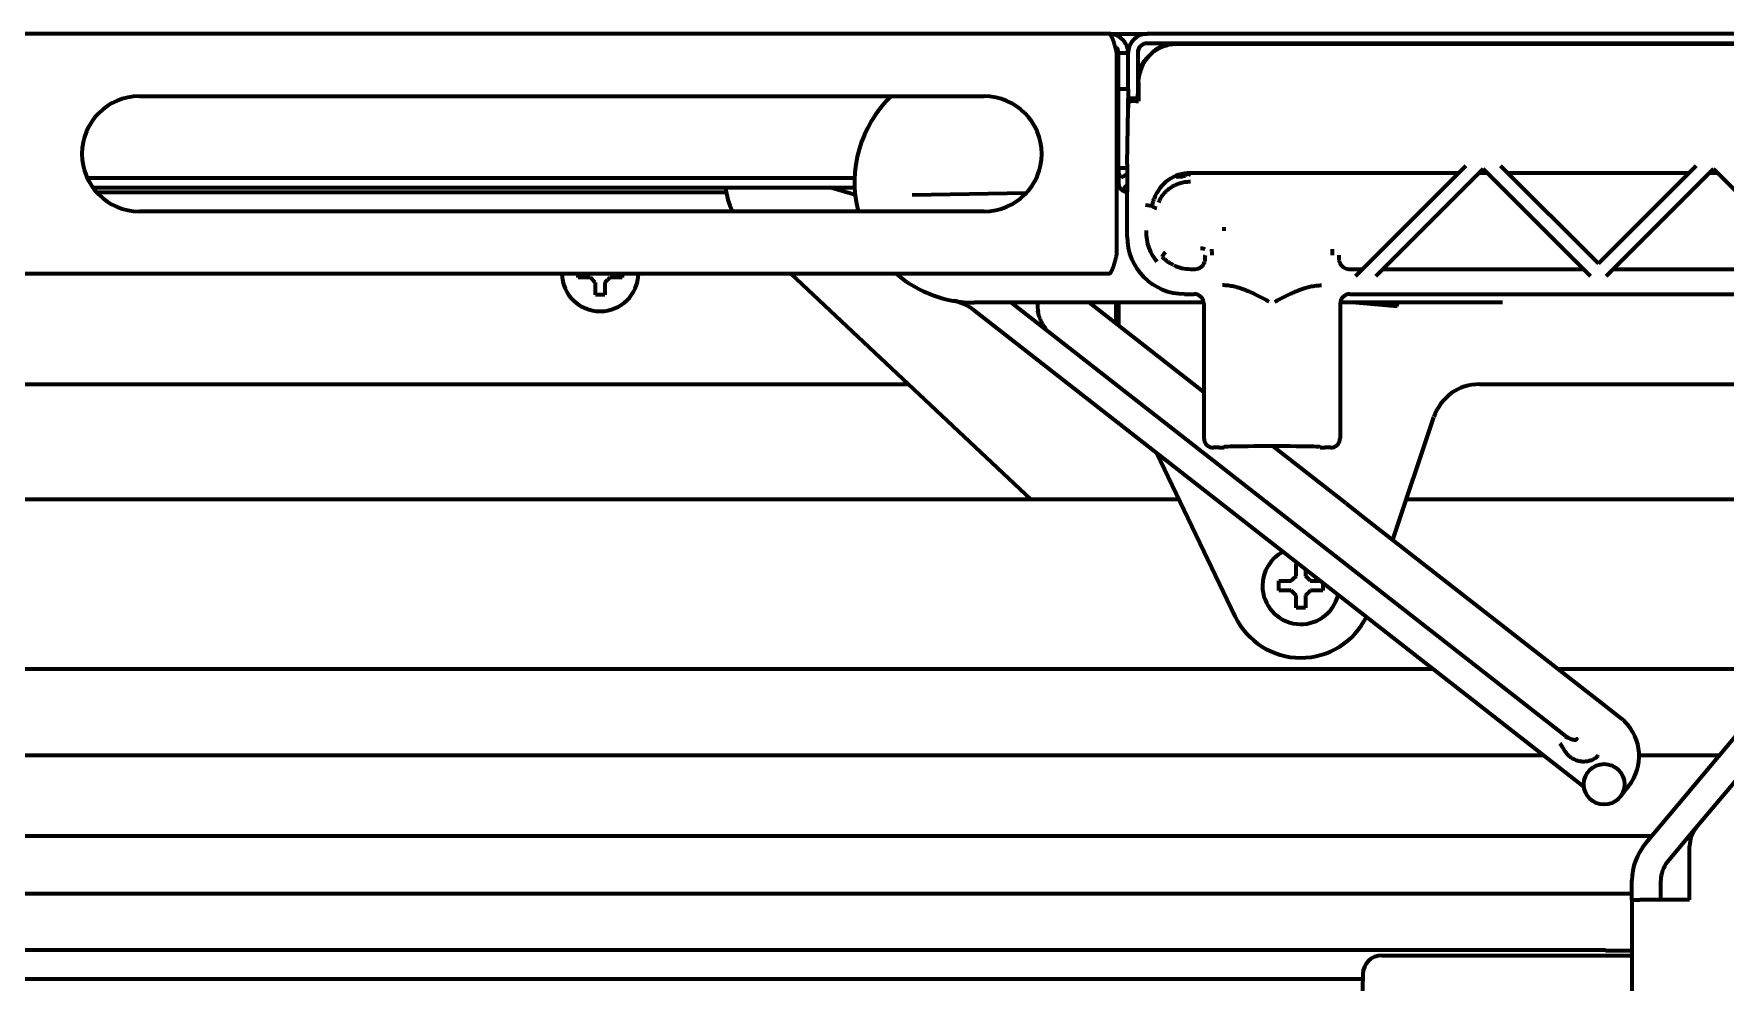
# Model space of a CAD drawing. Header units: inches. Extents: x 904 to 7172, y 213 to 5528.
# Drawn here: x 3405.1 to 3581.3, y 5350.2 to 5449 of the extents above; entities that cross this region are included whole.
import ezdxf

# ---------------------------------------------------------------- set-up
doc = ezdxf.new("R2010")
doc.units = ezdxf.units.IN

msp = doc.modelspace()

# ---------------------------------------------------------------- linework, layer by layer
at = {"linetype": 'Continuous', "lineweight": 70}
for p, q in [((3517.12, 5449.03), (2971.12, 5449.03)), ((3517.11, 5449.03), (3517.62, 5449.03)), ((3517.62, 5449.03), (3521.12, 5449.03)), ((3639.66, 5449.03), (3521.12, 5449.03)), ((3517.92, 5447.03), (3517.92, 5426.03)), ((3518.12, 5443.28), (3518.12, 5447.03)), ((3519.12, 5447.03), (3518.12, 5447.03)), ((3519.12, 5443.28), (3519.12, 5447.03)), ((3520.12, 5447.03), (3520.12, 5442.78)), ((3521.23, 5446.64), (3520.95, 5446.36)), ((3638.33, 5448.03), (3521.12, 5448.03)), ((3521.78, 5447.19), (3521.5, 5446.91)), ((3638.3, 5447.95), (3524.19, 5447.95)), ((3517.93, 5444.29), (3517.95, 5444.36)), ((3518.12, 5444.53), (3518.07, 5444.53)), ((3518.12, 5435.03), (3518.12, 5443.28)), ((3519.12, 5443.28), (3518.12, 5443.28)), ((3519.12, 5443.28), (3519.12, 5442.78)), ((3520.17, 5444.53), (3520.12, 5444.53)), ((3520.19, 5443.95), (3520.19, 5442.03)), ((3416.12, 5442.53), (3504.12, 5442.53)), ((3519.12, 5442.78), (3519.12, 5442.28)), ((3520.12, 5442.28), (3519.12, 5442.28)), ((3519.12, 5440.28), (3519.12, 5442.28)), ((3519.18, 5441.93), (3519.15, 5441.73)), ((3519.93, 5442.03), (3520.19, 5442.03)), ((3520.12, 5442.28), (3520.12, 5442.78)), ((3520.12, 5442.03), (3520.12, 5442.28)), ((3517.92, 5440.43), (3518.12, 5440.43)), ((3519.03, 5435.45), (3519.14, 5441.31)), ((3578.32, 5366.34), (3637.46, 5436.82)), ((3518.12, 5435.03), (3518.12, 5433.53)), ((3519.03, 5435.03), (3518.12, 5435.03)), ((3519.02, 5434.4), (3518.39, 5434.03)), ((3524.64, 5434.41), (3524.86, 5434.03)), ((3524.92, 5434.03), (3524.92, 5434.43)), ((3525.1, 5434.47), (3525.16, 5434.5)), ((3525.16, 5434.5), (3525.16, 5434.51)), ((3525.16, 5434.5), (3525.32, 5434.22)), ((3525.32, 5434.22), (3525.32, 5434.52)), ((3525.42, 5434.22), (3525.42, 5434.53)), ((3525.42, 5434.22), (3525.6, 5434.53)), ((3553.56, 5434.53), (3525.62, 5434.53)), ((3554.31, 5435.28), (3542.81, 5423.78)), ((3556.12, 5434.97), (3544.93, 5423.78)), ((3556.56, 5434.53), (3555.68, 5434.53)), ((3567.31, 5423.78), (3556.12, 5434.97)), ((3557.93, 5435.28), (3568.12, 5425.09)), ((3577.56, 5434.53), (3558.68, 5434.53)), ((3568.12, 5425.09), (3578.31, 5435.28)), ((3580.12, 5434.97), (3568.93, 5423.78)), ((3580.56, 5434.53), (3579.68, 5434.53)), ((3591.31, 5423.78), (3580.12, 5434.97)), ((3410.66, 5434.03), (3490.63, 5434.03)), ((3411.24, 5433.03), (3490.63, 5433.03)), ((3490.69, 5432.24), (3488.05, 5433.03)), ((3519.01, 5427.92), (3519.01, 5432.62)), ((3523.82, 5434.1), (3523.86, 5434.03)), ((3523.92, 5434.03), (3523.92, 5434.15)), ((3524.02, 5434.2), (3524.02, 5434.03)), ((3524.08, 5434.03), (3524.22, 5434.28)), ((3524.8, 5434.13), (3524.12, 5434.13)), ((3411.64, 5432.53), (3477.25, 5432.53)), ((3508.5, 5432.43), (3496.62, 5432.22)), ((3520.92, 5431.23), (3521.64, 5431.12)), ((3504.12, 5430.53), (3416.12, 5430.53)), ((3529.12, 5428.52), (3529.12, 5428.89)), ((3517.12, 5424.03), (2971.12, 5424.03)), ((3461.82, 5423.63), (3461.82, 5424.03)), ((3466.42, 5424.03), (3466.42, 5423.63)), ((3509.02, 5400.53), (3484.03, 5424.03)), ((3525.62, 5424.53), (3526.12, 5424.53)), ((3542.12, 5424.53), (3543.56, 5424.53)), ((3545.68, 5424.53), (3566.56, 5424.53)), ((3569.68, 5424.53), (3590.56, 5424.53)), ((3566.61, 5370.6), (3503.05, 5420.25)), ((3527.01, 5421.03), (3503.12, 5421.03)), ((3506.93, 5421.03), (3564.73, 5375.88)), ((3527.01, 5411.69), (3515.05, 5421.03)), ((3517.87, 5418.83), (3517.87, 5421.03)), ((3518.12, 5421.03), (3518.12, 5418.64)), ((3525.01, 5421.92), (3526.01, 5421.92)), ((3527.01, 5420.92), (3527.01, 5406.92)), ((3541.22, 5420.92), (3541.22, 5406.92)), ((3558.12, 5421.03), (3541.23, 5421.03)), ((3542.22, 5421.92), (3621.05, 5421.92)), ((3542.84, 5421.03), (3547.16, 5420.65)), ((3547.16, 5420.65), (3547.2, 5421.04)), ((2991.99, 5412.53), (3496.25, 5412.53)), ((3555.72, 5412.53), (3603.52, 5412.53)), ((3546.7, 5396.31), (3550.98, 5409.11)), ((3522.07, 5405.4), (3530.27, 5388.34)), ((3528.62, 5405.92), (3528.01, 5405.92)), ((3529.12, 5405.93), (3529.12, 5405.98)), ((3541.79, 5400.14), (3534.21, 5406.06)), ((3539.12, 5405.93), (3539.12, 5405.98)), ((3540.22, 5405.92), (3539.62, 5405.92)), ((3524.4, 5400.53), (2963.84, 5400.53)), ((3541.79, 5400.14), (3544, 5398.41)), ((3603.09, 5400.53), (3548.1, 5400.53)), ((3544, 5398.41), (3568.66, 5379.15)), ((3534.82, 5391.53), (3534.82, 5392.03)), ((3534.82, 5391.03), (3534.82, 5391.53)), ((3539.42, 5391.84), (3539.42, 5391.53)), ((3539.42, 5391.53), (3539.42, 5391.03)), ((2937.35, 5382.88), (3550.88, 5382.88)), ((3563.88, 5382.88), (3588.28, 5382.88)), ((3573.02, 5364.69), (3587.81, 5382.31)), ((3568.66, 5379.15), (3570.45, 5377.75)), ((2925.83, 5373.88), (3562.4, 5373.88)), ((3572.37, 5373.88), (3580.73, 5373.88)), ((3575.32, 5362.76), (3578.32, 5366.34)), ((2912.56, 5365.48), (3573.68, 5365.48)), ((3577.62, 5358.83), (3577.62, 5364.41)), ((3571.62, 5358.83), (3571.62, 5360.83)), ((3574.62, 5358.83), (3574.62, 5360.83)), ((2914.63, 5359.48), (3571.61, 5359.48)), ((3571.62, 5358.83), (3572.42, 5358.83)), ((3571.62, 5358.83), (3571.62, 4735.53)), ((3577.62, 5358.83), (3572.42, 5358.83)), ((3568.87, 5353.56), (3258.11, 5353.56)), ((3571.62, 5353.5), (3568.87, 5353.5)), ((3545.57, 5353.03), (3550.57, 5353.03)), ((3550.57, 5353.03), (3571.62, 5353.03)), ((3271.07, 5350.59), (3543.56, 5350.59)), ((3543.57, 5351.06), (3543.52, 5348.03))]:
    msp.add_line(p, q, dxfattribs=at)
msp.add_circle((3568.72, 5370.85), 2.12, dxfattribs=at)
for centre, radius, start, end in [((3521.12, 5447.03), 2, 90, 180), ((3521.12, 5447.03), 1, 90, 180), ((3416.12, 5436.53), 6, 90, 270), ((3503.12, 5433.53), 12.5, 133.9458, 193.8858), ((3504.12, 5436.53), 6, 270, 90), ((3525.62, 5430.53), 4, 90, 160.7779), ((3524.84, 5435.18), 0.75, 270, 290), ((3485.12, 5433.99), 8, 186.8806, 205.6126), ((3550.05, 5425.95), 9.68, 176.1929, 179.7923), ((3464.12, 5424.13), 4, 181.4344, 358.5713), ((3503.12, 5433.53), 12.5, 229.4625, 270), ((3525.62, 5428.53), 4, 244.1432, 270), ((3526.12, 5425.53), 1, 270, 342.5901), ((3542.12, 5425.53), 1, 197.4099, 270), ((3499.97, 5416.31), 5, 52, 79.6498), ((3555.72, 5407.53), 5, 90, 161.5159), ((3537.12, 5391.53), 4, 117.4387, 180), ((3537.12, 5391.53), 4, 180, 346.5619), ((3537.12, 5391.63), 7.6, 205.6768, 334.0256), ((3567.37, 5373.81), 5, 321.5879, 45.8177), ((3649.65, 5308.57), 100, 141.5879, 142.4179), ((3580.62, 5364.41), 3, 140, 180), ((3577.62, 5360.83), 6, 140, 180), ((3577.62, 5360.83), 3, 140, 180), ((3545.57, 5351.03), 2, 90, 179)]:
    msp.add_arc(centre, radius, start, end, dxfattribs=at)
for centre, major_axis, ratio, start_param, end_param in [((3524.19, 5443.95), (-2.83, 2.83), 0.999695, 5.497939, 7.068431), ((3523.2, 5445.78), (0.77, -1.85), 0.999955, 2.748909, 3.534276), ((3522.37, 5444.95), (1.85, -0.77), 0.999955, 2.748909, 3.534276), ((3519.15, 5440.25), (0, -1.5), 0.017455, 3.281219, 3.926991), ((3519.93, 5441.92), (0.75, 0), 0.140541, 1.570796, 3.124139), ((3519.08, 5432.62), (0, -4), 0.017455, 3.926991, 4.712389), ((3522.12, 5431.05), (0.486, -0.116), 0.35106, 3.384513, 4.795818), ((3525.01, 5427.93), (4.24, 4.24), 0.999695, 2.356347, 3.926839), ((3533.18, 5435.03), (-11.14, -9.63), 0.512356, 5.866763, 6.300074), ((3523.02, 5426.12), (0.343, 0.363), 0.244008, 1.318023, 2.872257), ((3526.68, 5426.52), (-0.499, 0.027), 0.287315, 3.530472, 4.728208), ((3526.01, 5420.92), (0.707, 0.707), 0.999695, 5.497939, 7.068431), ((3542.22, 5420.92), (0.707, -0.707), 0.999695, 2.356347, 3.926839), ((3528.01, 5406.92), (-0.707, -0.707), 0.999695, 5.497939, 7.068431), ((3540.22, 5406.92), (-0.707, 0.707), 0.999695, 2.356347, 3.926839), ((3528.62, 5405.93), (0.5, 0), 0.017455, 4.712389, 6.283185), ((3534.12, 5405.98), (5, 0), 0.017455, 0, 3.141593), ((3539.62, 5405.93), (0.5, 0), 0.017455, 3.141593, 4.712389)]:
    msp.add_ellipse(centre, major_axis=major_axis, ratio=ratio, start_param=start_param, end_param=end_param, dxfattribs=at)
for points, degree in [([(3519.12, 5447.03), (3519.12, 5447.07), (3519.12, 5447.14), (3519.11, 5447.25), (3519.09, 5447.35), (3519.07, 5447.46), (3519.05, 5447.56), (3519.01, 5447.67), (3518.98, 5447.77), (3518.93, 5447.87), (3518.89, 5447.97), (3518.83, 5448.06), (3518.77, 5448.15), (3518.71, 5448.24), (3518.64, 5448.32), (3518.57, 5448.41), (3518.49, 5448.48), (3518.41, 5448.55), (3518.33, 5448.62), (3518.24, 5448.69), (3518.15, 5448.74), (3518.06, 5448.8), (3517.96, 5448.85), (3517.86, 5448.89), (3517.76, 5448.93), (3517.65, 5448.96), (3517.55, 5448.98), (3517.44, 5449), (3517.33, 5449.02), (3517.23, 5449.03), (3517.15, 5449.03), (3517.12, 5449.03)], 3), ([(3517.12, 5449.03), (3517.13, 5449.03), (3517.15, 5449.03), (3517.17, 5449.02), (3517.2, 5449.01), (3517.23, 5448.99), (3517.25, 5448.96), (3517.28, 5448.93), (3517.31, 5448.9), (3517.33, 5448.86), (3517.36, 5448.81), (3517.39, 5448.76), (3517.41, 5448.71), (3517.44, 5448.65), (3517.47, 5448.58), (3517.49, 5448.52), (3517.52, 5448.44), (3517.55, 5448.37), (3517.57, 5448.29), (3517.6, 5448.21), (3517.63, 5448.12), (3517.65, 5448.03), (3517.68, 5447.94), (3517.71, 5447.84), (3517.73, 5447.75), (3517.76, 5447.65), (3517.79, 5447.55), (3517.81, 5447.45), (3517.84, 5447.34), (3517.87, 5447.24), (3517.89, 5447.13), (3517.91, 5447.06), (3517.92, 5447.03)], 3), ([(3518.39, 5434.03), (3518.37, 5434.06), (3518.33, 5434.13), (3518.28, 5434.23), (3518.24, 5434.33), (3518.2, 5434.44), (3518.17, 5434.56), (3518.15, 5434.67), (3518.13, 5434.79), (3518.12, 5434.91), (3518.12, 5434.99), (3518.12, 5435.03)], 3), ([(3518.12, 5433.53), (3518.12, 5433.49), (3518.12, 5433.42), (3518.14, 5433.32), (3518.17, 5433.22), (3518.2, 5433.12), (3518.25, 5433.03), (3518.31, 5432.94), (3518.37, 5432.86), (3518.45, 5432.78), (3518.53, 5432.72), (3518.62, 5432.66), (3518.71, 5432.61), (3518.81, 5432.58), (3518.91, 5432.55), (3519.01, 5432.53), (3519.08, 5432.53), (3519.12, 5432.53)], 3), ([(3517.92, 5426.03), (3517.91, 5425.99), (3517.89, 5425.92), (3517.87, 5425.82), (3517.84, 5425.72), (3517.81, 5425.61), (3517.79, 5425.51), (3517.76, 5425.41), (3517.73, 5425.31), (3517.71, 5425.22), (3517.68, 5425.12), (3517.65, 5425.03), (3517.63, 5424.94), (3517.6, 5424.85), (3517.57, 5424.77), (3517.55, 5424.69), (3517.52, 5424.61), (3517.49, 5424.54), (3517.47, 5424.47), (3517.44, 5424.41), (3517.41, 5424.35), (3517.39, 5424.3), (3517.36, 5424.25), (3517.33, 5424.2), (3517.31, 5424.16), (3517.28, 5424.13), (3517.25, 5424.1), (3517.23, 5424.07), (3517.2, 5424.05), (3517.17, 5424.04), (3517.15, 5424.03), (3517.13, 5424.03), (3517.12, 5424.03)], 3), ([(3527.14, 5425.98), (3527.13, 5425.83), (3527.12, 5425.68), (3527.12, 5425.53)], 3), ([(3527.87, 5425.98), (3527.87, 5426.05), (3527.87, 5426.19), (3527.86, 5426.39), (3527.85, 5426.52), (3527.85, 5426.59)], 3), ([(3541.12, 5425.53), (3541.11, 5425.68), (3541.11, 5425.83), (3541.1, 5425.98)], 3), ([(3541.16, 5425.23), (3541.15, 5425.28), (3541.13, 5425.38), (3541.12, 5425.48), (3541.12, 5425.53)], 3), ([(3463.12, 5423.63), (3463.06, 5423.63), (3462.96, 5423.63), (3462.79, 5423.63), (3462.64, 5423.63), (3462.48, 5423.63), (3462.33, 5423.63), (3462.17, 5423.63), (3462.01, 5423.63), (3461.88, 5423.63), (3461.82, 5423.63)], 3), ([(3463.62, 5423.13), (3463.59, 5423.16), (3463.54, 5423.21), (3463.47, 5423.28), (3463.4, 5423.35), (3463.33, 5423.42), (3463.26, 5423.49), (3463.19, 5423.56), (3463.14, 5423.61), (3463.12, 5423.63)], 3), ([(3465.12, 5423.63), (3465.09, 5423.61), (3465.05, 5423.56), (3464.98, 5423.49), (3464.9, 5423.41), (3464.83, 5423.34), (3464.76, 5423.27), (3464.69, 5423.2), (3464.64, 5423.15), (3464.62, 5423.13)], 3), ([(3464.62, 5423.13), (3464.62, 5423.07), (3464.62, 5422.97), (3464.62, 5422.81), (3464.62, 5422.65), (3464.62, 5422.49), (3464.62, 5422.34), (3464.62, 5422.18), (3464.62, 5422.02), (3464.62, 5421.89), (3464.62, 5421.83)], 3), ([(3533.82, 5421.12), (3533.63, 5421.22), (3533.26, 5421.42), (3532.71, 5421.71), (3532.17, 5421.97), (3531.68, 5422.19), (3531.25, 5422.36), (3530.85, 5422.5), (3530.48, 5422.61), (3530.14, 5422.7), (3529.83, 5422.76), (3529.54, 5422.8), (3529.24, 5422.83), (3529.05, 5422.84), (3528.95, 5422.84)], 3), ([(3534.42, 5421.12), (3534.6, 5421.22), (3534.98, 5421.42), (3535.53, 5421.71), (3536.07, 5421.97), (3536.55, 5422.19), (3536.99, 5422.36), (3537.39, 5422.5), (3537.75, 5422.61), (3538.09, 5422.7), (3538.4, 5422.76), (3538.7, 5422.8), (3539, 5422.83), (3539.19, 5422.84), (3539.28, 5422.84)], 3), ([(3464.62, 5421.83), (3464.45, 5421.83), (3464.12, 5421.83), (3463.79, 5421.83), (3463.62, 5421.83)], 3), ([(3536.62, 5392.53), (3536.62, 5392.58), (3536.62, 5392.69), (3536.62, 5392.85), (3536.62, 5393.01), (3536.62, 5393.17), (3536.62, 5393.32), (3536.62, 5393.48), (3536.62, 5393.64), (3536.62, 5393.77), (3536.62, 5393.83)], 3), ([(3536.62, 5393.83), (3536.7, 5393.83), (3536.79, 5393.83), (3536.87, 5393.83)], 3), ([(3536.12, 5392.03), (3536.14, 5392.05), (3536.19, 5392.1), (3536.26, 5392.17), (3536.33, 5392.24), (3536.4, 5392.31), (3536.48, 5392.39), (3536.55, 5392.46), (3536.59, 5392.51), (3536.62, 5392.53)], 3), ([(3537.62, 5392.53), (3537.64, 5392.5), (3537.7, 5392.45), (3537.77, 5392.38), (3537.84, 5392.31), (3537.91, 5392.24), (3537.98, 5392.17), (3538.05, 5392.1), (3538.1, 5392.05), (3538.12, 5392.03)], 3), ([(3536.12, 5391.03), (3536.06, 5391.03), (3535.96, 5391.03), (3535.79, 5391.03), (3535.64, 5391.03), (3535.48, 5391.03), (3535.33, 5391.03), (3535.17, 5391.03), (3535.01, 5391.03), (3534.88, 5391.03), (3534.82, 5391.03)], 3), ([(3536.62, 5390.53), (3536.59, 5390.56), (3536.54, 5390.61), (3536.47, 5390.68), (3536.4, 5390.75), (3536.33, 5390.82), (3536.26, 5390.89), (3536.19, 5390.96), (3536.14, 5391.01), (3536.12, 5391.03)], 3), ([(3538.12, 5391.03), (3538.09, 5391.01), (3538.05, 5390.96), (3537.98, 5390.89), (3537.9, 5390.81), (3537.83, 5390.74), (3537.76, 5390.67), (3537.69, 5390.6), (3537.64, 5390.55), (3537.62, 5390.53)], 3), ([(3537.62, 5390.53), (3537.62, 5390.47), (3537.62, 5390.37), (3537.62, 5390.21), (3537.62, 5390.05), (3537.62, 5389.89), (3537.62, 5389.74), (3537.62, 5389.58), (3537.62, 5389.42), (3537.62, 5389.29), (3537.62, 5389.23)], 3), ([(3537.62, 5389.23), (3537.45, 5389.23), (3537.12, 5389.23), (3536.79, 5389.23), (3536.62, 5389.23)], 3), ([(3570.45, 5377.75), (3570.5, 5377.71), (3570.59, 5377.64), (3570.73, 5377.52), (3570.81, 5377.44), (3570.86, 5377.39)], 3), ([(3568.11, 5373.87), (3568.08, 5373.84), (3568.02, 5373.77), (3567.94, 5373.69), (3567.84, 5373.6), (3567.74, 5373.53), (3567.62, 5373.46), (3567.49, 5373.39), (3567.36, 5373.34), (3567.21, 5373.29), (3567.05, 5373.25), (3566.89, 5373.22), (3566.73, 5373.21), (3566.57, 5373.2), (3566.41, 5373.21), (3566.24, 5373.23), (3566.08, 5373.27), (3565.92, 5373.31), (3565.77, 5373.37), (3565.62, 5373.44), (3565.47, 5373.52), (3565.32, 5373.61), (3565.18, 5373.71), (3565.04, 5373.83), (3564.91, 5373.96), (3564.78, 5374.11), (3564.68, 5374.25), (3564.59, 5374.37), (3564.52, 5374.48), (3564.46, 5374.59), (3564.4, 5374.68), (3564.35, 5374.76), (3564.31, 5374.84), (3564.27, 5374.91), (3564.22, 5374.97), (3564.18, 5375.02), (3564.15, 5375.06), (3564.12, 5375.08), (3564.11, 5375.09)], 3), ([(3565.04, 5375.67), (3564.89, 5375.68), (3564.68, 5375.82)], 2), ([(3564.73, 5375.88), (3564.73, 5375.88), (3564.73, 5375.87), (3564.74, 5375.86), (3564.75, 5375.86), (3564.76, 5375.85), (3564.77, 5375.85), (3564.77, 5375.84), (3564.78, 5375.83), (3564.79, 5375.83), (3564.8, 5375.82), (3564.81, 5375.81), (3564.82, 5375.8), (3564.83, 5375.79), (3564.85, 5375.79), (3564.86, 5375.78), (3564.87, 5375.77), (3564.89, 5375.76), (3564.9, 5375.75), (3564.92, 5375.74), (3564.94, 5375.73), (3564.96, 5375.71), (3564.98, 5375.7), (3565, 5375.69), (3565.03, 5375.67), (3565.06, 5375.66), (3565.09, 5375.64), (3565.12, 5375.63), (3565.15, 5375.62), (3565.17, 5375.61), (3565.2, 5375.6), (3565.22, 5375.59), (3565.24, 5375.58), (3565.26, 5375.57), (3565.28, 5375.57), (3565.3, 5375.56), (3565.32, 5375.56), (3565.34, 5375.55), (3565.36, 5375.55), (3565.37, 5375.54), (3565.39, 5375.54), (3565.41, 5375.53), (3565.42, 5375.53), (3565.44, 5375.53), (3565.45, 5375.52), (3565.47, 5375.52), (3565.48, 5375.52), (3565.5, 5375.51), (3565.51, 5375.51), (3565.52, 5375.51), (3565.54, 5375.51), (3565.55, 5375.5), (3565.56, 5375.5), (3565.57, 5375.5), (3565.59, 5375.5), (3565.6, 5375.5), (3565.61, 5375.5), (3565.62, 5375.49), (3565.63, 5375.49), (3565.64, 5375.49), (3565.65, 5375.49), (3565.66, 5375.49), (3565.67, 5375.49), (3565.68, 5375.49), (3565.69, 5375.49), (3565.7, 5375.49), (3565.71, 5375.49), (3565.72, 5375.49), (3565.73, 5375.49), (3565.74, 5375.49), (3565.74, 5375.49), (3565.75, 5375.49), (3565.76, 5375.49), (3565.77, 5375.49), (3565.77, 5375.5), (3565.78, 5375.5), (3565.79, 5375.5), (3565.79, 5375.5), (3565.8, 5375.5), (3565.8, 5375.5), (3565.81, 5375.51), (3565.81, 5375.51), (3565.82, 5375.51), (3565.82, 5375.51), (3565.83, 5375.51), (3565.83, 5375.52), (3565.83, 5375.52), (3565.84, 5375.52), (3565.84, 5375.53), (3565.84, 5375.53), (3565.85, 5375.53), (3565.85, 5375.54), (3565.85, 5375.54), (3565.85, 5375.54), (3565.86, 5375.55), (3565.86, 5375.55), (3565.86, 5375.55), (3565.86, 5375.56), (3565.86, 5375.56), (3565.87, 5375.56), (3565.87, 5375.57), (3565.87, 5375.57), (3565.87, 5375.57), (3565.87, 5375.57), (3565.87, 5375.58), (3565.87, 5375.58), (3565.88, 5375.58), (3565.88, 5375.58), (3565.88, 5375.58), (3565.88, 5375.59), (3565.88, 5375.59), (3565.88, 5375.59), (3565.88, 5375.59), (3565.88, 5375.59), (3565.88, 5375.59), (3565.89, 5375.6), (3565.89, 5375.6), (3565.89, 5375.6), (3565.89, 5375.6), (3565.89, 5375.6), (3565.89, 5375.6)], 3)]:
    msp.add_open_spline(points, degree=degree, dxfattribs=at)
for points, knots in [([(3518.12, 5446.5), (3518.12, 5446.53), (3518.11, 5446.56), (3518.1, 5446.61), (3518.1, 5446.63), (3518.09, 5446.65), (3518.09, 5446.66), (3518.08, 5446.68), (3518.08, 5446.69), (3518.06, 5446.73), (3518.05, 5446.76), (3518.02, 5446.8), (3518.01, 5446.81), (3517.98, 5446.84), (3517.96, 5446.86), (3517.94, 5446.88), (3517.92, 5446.89)], [0, 0, 0, 0, 0.222389, 0.222389, 0.333584, 0.333584, 0.389181, 0.389181, 0.444778, 0.444778, 0.667167, 0.667167, 0.778362, 0.778362, 0.889556, 1, 1, 1, 1]), ([(3518.12, 5447.03), (3518.12, 5447.05), (3518.12, 5447.08), (3518.11, 5447.14), (3518.11, 5447.19), (3518.1, 5447.24), (3518.08, 5447.3), (3518.07, 5447.35), (3518.05, 5447.4), (3518.03, 5447.45), (3518, 5447.5), (3517.98, 5447.54), (3517.97, 5447.56), (3517.96, 5447.57)], [0, 0, 0, 0, 0.095059, 0.190119, 0.285178, 0.380237, 0.475296, 0.570356, 0.665415, 0.760474, 0.855534, 0.950593, 1, 1, 1, 1]), ([(3517.92, 5443.56), (3517.93, 5443.55), (3517.93, 5443.54), (3517.96, 5443.5), (3517.97, 5443.47), (3518, 5443.41), (3518.01, 5443.38), (3518.02, 5443.35), (3518.02, 5443.34), (3518.03, 5443.31), (3518.04, 5443.3), (3518.06, 5443.24), (3518.07, 5443.18), (3518.1, 5443.08), (3518.11, 5443.04), (3518.12, 5443)], [0, 0, 0, 0, 0.106647, 0.106647, 0.354663, 0.354663, 0.478671, 0.478671, 0.540675, 0.540675, 0.602679, 0.602679, 0.850694, 0.850694, 1, 1, 1, 1]), ([(3520.12, 5443.01), (3520.12, 5443), (3520.12, 5442.99), (3520.13, 5442.96), (3520.13, 5442.94), (3520.14, 5442.91), (3520.15, 5442.89), (3520.16, 5442.84), (3520.17, 5442.8), (3520.18, 5442.75), (3520.18, 5442.73), (3520.19, 5442.71)], [0, 0, 0, 0, 0.098431, 0.098431, 0.276748, 0.276748, 0.455064, 0.455064, 0.811698, 0.811698, 1, 1, 1, 1]), ([(3518.99, 5433.3), (3518.99, 5433.29), (3518.96, 5433.25), (3518.9, 5433.19), (3518.83, 5433.09), (3518.76, 5433), (3518.69, 5432.9), (3518.63, 5432.82), (3518.6, 5432.77), (3518.6, 5432.76)], [0, 0, 0, 0, 0.041277, 0.221184, 0.401091, 0.580997, 0.760904, 0.940811, 1, 1, 1, 1]), ([(3522.31, 5431.46), (3522.38, 5431.62), (3522.45, 5431.78), (3522.58, 5432), (3522.62, 5432.07), (3522.69, 5432.17), (3522.73, 5432.23), (3522.77, 5432.28), (3522.79, 5432.31), (3522.81, 5432.33), (3522.93, 5432.47), (3523.04, 5432.59), (3523.29, 5432.82), (3523.42, 5432.92), (3523.63, 5433.06), (3523.7, 5433.11), (3523.81, 5433.17), (3523.86, 5433.2), (3523.92, 5433.23), (3523.96, 5433.25), (3523.98, 5433.26), (3524.08, 5433.31), (3524.16, 5433.35), (3524.33, 5433.41), (3524.41, 5433.44), (3524.54, 5433.48), (3524.59, 5433.49), (3524.68, 5433.52), (3524.72, 5433.53), (3524.86, 5433.56), (3524.95, 5433.58), (3525.14, 5433.61), (3525.23, 5433.62), (3525.38, 5433.63), (3525.42, 5433.63), (3525.52, 5433.64), (3525.57, 5433.64), (3525.62, 5433.64)], [0, 0, 0, 0, 0.125, 0.125, 0.1875, 0.1875, 0.21875, 0.234375, 0.234375, 0.25, 0.25, 0.375, 0.375, 0.5, 0.5, 0.5625, 0.5625, 0.59375, 0.609375, 0.609375, 0.625, 0.625, 0.6875, 0.6875, 0.75, 0.75, 0.78125, 0.78125, 0.8125, 0.8125, 0.875, 0.875, 0.9375, 0.9375, 0.96875, 0.96875, 1, 1, 1, 1]), ([(3521.64, 5431.12), (3521.67, 5431.25), (3521.7, 5431.37), (3521.76, 5431.61), (3521.8, 5431.73), (3521.84, 5431.85)], [0, 0, 0, 0, 0.5, 0.5, 1, 1, 1, 1]), ([(3523.87, 5424.93), (3523.76, 5424.98), (3523.65, 5425.04), (3523.44, 5425.17), (3523.33, 5425.24), (3523.13, 5425.38), (3523.03, 5425.46), (3522.84, 5425.62), (3522.75, 5425.71), (3522.66, 5425.8)], [0, 0, 0, 0, 0.25, 0.25, 0.5, 0.5, 0.75, 0.75, 1, 1, 1, 1]), ([(3527.12, 5425.53), (3527.12, 5425.5), (3527.12, 5425.48), (3527.11, 5425.43), (3527.11, 5425.4), (3527.1, 5425.33), (3527.09, 5425.28), (3527.07, 5425.23)], [0, 0, 0, 0, 0.25, 0.25, 0.5, 0.5, 1, 1, 1, 1]), ([(3463.62, 5421.83), (3463.62, 5422.03), (3463.62, 5422.24), (3463.62, 5422.57), (3463.62, 5422.68), (3463.62, 5422.9), (3463.62, 5423.01), (3463.62, 5423.13)], [0, 0, 0, 0, 0.5, 0.5, 0.75, 0.75, 1, 1, 1, 1]), ([(3466.42, 5423.63), (3466.22, 5423.63), (3466.01, 5423.63), (3465.68, 5423.63), (3465.57, 5423.63), (3465.35, 5423.63), (3465.23, 5423.63), (3465.12, 5423.63)], [0, 0, 0, 0, 0.5, 0.5, 0.75, 0.75, 1, 1, 1, 1]), ([(3509.67, 5421.04), (3509.67, 5420.95), (3509.67, 5420.72), (3509.69, 5420.37), (3509.74, 5420.11), (3509.76, 5419.99)], [0, 0, 0, 0, 0.244228, 0.667867, 1, 1, 1, 1]), ([(3510.54, 5418.21), (3510.57, 5418.19), (3510.61, 5418.17), (3510.63, 5418.16), (3510.61, 5418.2), (3510.55, 5418.29), (3510.46, 5418.42), (3510.31, 5418.65), (3510.09, 5419.03), (3509.86, 5419.57), (3509.76, 5419.96), (3509.73, 5420.16)], [0, 0, 0, 0, 0.062328, 0.137707, 0.212841, 0.289516, 0.36911, 0.452276, 0.628034, 0.81266, 1, 1, 1, 1]), ([(3534.82, 5392.03), (3535.02, 5392.03), (3535.23, 5392.03), (3535.56, 5392.03), (3535.67, 5392.03), (3535.89, 5392.03), (3536, 5392.03), (3536.12, 5392.03)], [0, 0, 0, 0, 0.5, 0.5, 0.75, 0.75, 1, 1, 1, 1]), ([(3537.62, 5393.2), (3537.62, 5393.2), (3537.62, 5393.2), (3537.62, 5393.09), (3537.62, 5392.98), (3537.62, 5392.76), (3537.62, 5392.64), (3537.62, 5392.53)], [0, 0, 0, 0, 0.007105, 0.007105, 0.503553, 0.503553, 1, 1, 1, 1]), ([(3538.12, 5392.03), (3538.17, 5392.03), (3538.28, 5392.03), (3538.44, 5392.03), (3538.6, 5392.03), (3538.76, 5392.03), (3538.91, 5392.03), (3539.05, 5392.03), (3539.14, 5392.03), (3539.18, 5392.03)], [0, 0, 0, 0, 0.14904, 0.298079, 0.447119, 0.596159, 0.745198, 0.894238, 1, 1, 1, 1]), ([(3536.62, 5389.23), (3536.62, 5389.43), (3536.62, 5389.64), (3536.62, 5389.97), (3536.62, 5390.08), (3536.62, 5390.3), (3536.62, 5390.41), (3536.62, 5390.53)], [0, 0, 0, 0, 0.5, 0.5, 0.75, 0.75, 1, 1, 1, 1]), ([(3539.42, 5391.03), (3539.22, 5391.03), (3539.01, 5391.03), (3538.68, 5391.03), (3538.57, 5391.03), (3538.35, 5391.03), (3538.23, 5391.03), (3538.12, 5391.03)], [0, 0, 0, 0, 0.5, 0.5, 0.75, 0.75, 1, 1, 1, 1])]:
    msp.add_open_spline(points, degree=3, knots=knots, dxfattribs=at)

doc.saveas('drawing.dxf')
